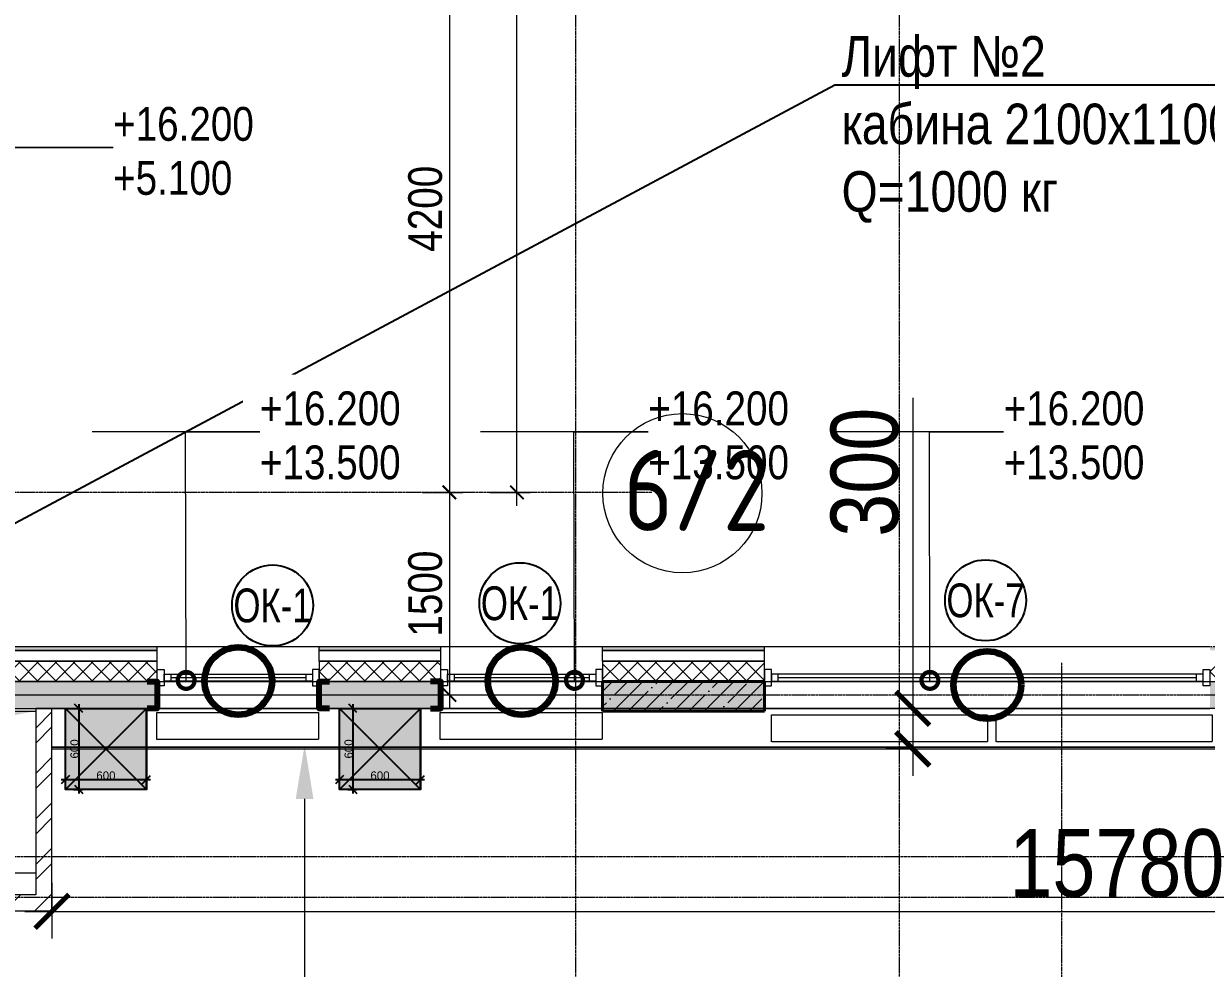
# Model space of a CAD drawing. Header units: millimetres. Extents: x -231292 to 573618, y -153144 to 564035.
# Drawn here: x 117139 to 125902, y 377677 to 384673 of the extents above; entities that cross this region are included whole.
import ezdxf
from ezdxf import colors
from ezdxf.entities.mleader import LeaderData, LeaderLine
from ezdxf.enums import TextEntityAlignment as Align
from ezdxf.math import Vec2, Vec3

# ---------------------------------------------------------------- set-up
doc = ezdxf.new("R2010")
doc.units = ezdxf.units.MM
for name, pattern in [('CENTER2', [28.575, 19.05, -3.175, 3.175, -3.175]), ('DASHED', [19.05, 12.7, -6.35]), ('HIDDEN2', [4.7625, 3.175, -1.5875])]:
    doc.linetypes.add(name, pattern=pattern)
doc.layers.get('0').update_dxf_attribs({"color": 250})
doc.layers.get('Defpoints').update_dxf_attribs({"color": 250})
doc.layers.add('_Оборудование СС', color=250, linetype='Continuous')
for name, color, linetype, lineweight in [('A-Wall_Материал_Газоблок_Контур', 250, 'Continuous', 0), ('АИ_Текст', 250, 'Continuous', 13), ('АР_Колонны', 250, 'Continuous', 35), ('АР_Окна', 250, 'Continuous', 5), ('АР_Окна марка', 250, 'Continuous', 9), ('АР_Отопительные приборы', 250, 'HIDDEN2', 0), ('АР_Размеры обшивки', 250, 'Continuous', 5), ('АР_Стены ЖБ', 250, 'Continuous', 35), ('АР_Стены кирпич', 250, 'Continuous', 20), ('АР_Стены ПЕНОблок', 250, 'Continuous', 20), ('АР_Тонкая', 250, 'Continuous', 5), ('АР_Утеплитель', 250, 'Continuous', 0), ('АР_Штриховка', 250, 'Continuous', 0), ('Зашивка радиаторов тип 1 (фанера и МДФ)', 250, 'Continuous', 0), ('КМ_Фахверки', 250, 'Continuous', 80), ('Марка окна', 250, 'Continuous', 0), ('ОВ_Шахты', 250, 'Continuous', 5), ('Размеры зашивки ГКЛ', 250, 'Continuous', 0), ('РД_Воронки с кровли', 250, 'Continuous', 18), ('РД_Оси_100', 250, 'Continuous', 0), ('РД_Оси_размер', 250, 'Continuous', 0)]:
    doc.layers.add(name, color=color, linetype=linetype, lineweight=lineweight)
doc.layers.add('АР_Делит', color=250, linetype='Continuous', lineweight=0, plot=False)
doc.layers.add('ОВ_КЛАПАНЫ', color=250, linetype='Continuous', lineweight=13, plot=False)
doc.styles.add('Arial0', font='arial.ttf')
doc.styles.add('Arial_09', font='ARIALN.TTF', dxfattribs={"width": 0.9})
doc.styles.add('Isocpeur3', font='isocpeur.ttf')
doc.styles.add('ISOCPEUR_I_4', font='isocpeui.ttf', dxfattribs={"width": 0.9, "height": 350})
doc.styles.add('style1', font='ARIALN.TTF')
doc.styles.add('ккк', font='isocpeur.ttf', dxfattribs={"width": 0.85, "oblique": 15})
doc.dimstyles.new('Dim100_ареал', dxfattribs={"dimscale": 100, "dimtxt": 2.5, "dimasz": 1, "dimexe": 1, "dimexo": 1, "dimgap": 0.5, "dimtad": 1, "dimzin": 12, "dimdsep": 46, "dimtxsty": 'style1', "dimblk": 'ARCHTICK', "dimcen": 1, "dimdle": 1, "dimclrd": 256, "dimclre": 256, "dimaunit": 1, "dimadec": 0, "dimazin": 3, "dimtfac": 1, "dimtmove": 1, "dimatfit": 3, "dimldrblk": 'OPEN30', "dimfxl": 2, "dimfxlon": 1, "dimtolj": 1, "dimtzin": 0, "dimlwd": 9, "dimlwe": 9, "dimarcsym": 0})
doc.dimstyles.new('Dim200_ареал', dxfattribs={"dimscale": 100, "dimtxt": 5, "dimasz": 2.5, "dimexe": 2, "dimexo": 2, "dimgap": 1, "dimtad": 1, "dimzin": 12, "dimdsep": 46, "dimtxsty": 'style1', "dimblk": 'ARCHTICK', "dimcen": 3, "dimdle": 2, "dimclrd": 256, "dimclre": 256, "dimaunit": 1, "dimadec": 0, "dimazin": 3, "dimtfac": 1, "dimtmove": 1, "dimatfit": 3, "dimldrblk": 'OPEN30', "dimfxl": 5, "dimfxlon": 1, "dimtolj": 1, "dimtzin": 0, "dimlwd": 9, "dimlwe": 9, "dimarcsym": 0})
doc.dimstyles.new('ISOCPEUR_2_0_Черный_1', dxfattribs={"dimscale": 304.8, "dimtxt": 199.196235, "dimasz": 0.328084, "dimexe": 0.164042, "dimexo": 0.328084, "dimgap": 0, "dimtad": 1, "dimdec": 0, "dimrnd": 5, "dimzin": 0, "dimdsep": 46, "dimtxsty": 'ISOCPEUR_I_4', "dimblk1": 'OBLIQUE', "dimblk2": 'OBLIQUE', "dimsah": 1, "dimcen": 0.09, "dimdle": 0.328084, "dimazin": 0, "dimtfac": 1, "dimtdec": 4, "dimtix": 1, "dimtmove": 0, "dimatfit": 3, "dimfxl": 1, "dimtvp": 1, "dimtolj": 1, "dimtzin": 0, "dimarcsym": 2})

# ---------------------------------------------------------------- blocks, each defined once
blk = doc.blocks.new('_DotSmall')
at = {"color": 0, "linetype": 'ByBlock', "const_width": 0.5}
blk.add_lwpolyline([(-0.0625, 0, 1), (0.0625, 0, 1)], format="xyb", close=True, dxfattribs=at)
blk = doc.blocks.new('Ф_пеноблок 200')
at = {"layer": 'КМ_Фахверки'}
blk.add_lwpolyline([(0, -75), (0, 0), (200, 0), (200, -75)], dxfattribs=at)
blk = doc.blocks.new('A-iden')
at = {"linetype": 'Continuous', "lineweight": 5}
blk.add_circle((-0.729, -4.063), 5.894, dxfattribs=at)
at = {"color": 0, "linetype": 'Continuous', "lineweight": 20, "style": 'ккк', "width": 0.85}
blk.add_attdef('ID', text='', height=6, dxfattribs=at).set_placement((0.314, -3.853), align=Align.MIDDLE_CENTER)
blk = doc.blocks.new('_ArchTick')
at = {"color": 0, "linetype": 'ByBlock', "const_width": 0.15}
blk.add_lwpolyline([(-0.5, -0.5), (0.5, 0.5)], dxfattribs=at)
blk = doc.blocks.new('*D391')
at = {"layer": 'Defpoints', "color": 0, "transparency": 16777216}
for p in [(68364, 68320), (70364, 68320), (68364, 15000)]:
    blk.add_point(p, dxfattribs=at)
at = {"layer": 'РД_Оси_размер', "lineweight": 9, "transparency": 16777216}
for p, q in [((70364, 14900), (70364, 68420)), ((70164, 68320), (70464, 68320)), ((70164, 15000), (70464, 15000))]:
    blk.add_line(p, q, dxfattribs=at)
at = {"layer": 'РД_Оси_размер', "lineweight": 9, "transparency": 16777216, "xscale": 100, "yscale": 100, "zscale": 100}
for p, rotation in [((70364, 68320), 90), ((70364, 15000), 270)]:
    blk.add_blockref('_ArchTick', p, dxfattribs=dict(at, rotation=rotation))
at = {"layer": 'РД_Оси_размер', "color": 0, "transparency": 16777216, "insert": (70186.4, 41660), "char_height": 250, "attachment_point": 5, "rotation": 90, "style": 'style1'}
blk.add_mtext('\\A1;53320', dxfattribs=at)
blk = doc.blocks.new('_Open30')
at = {"color": 0, "linetype": 'ByBlock', "lineweight": -2}
for p, q in [((-1, 0.268), (0, 0)), ((0, 0), (-1, -0.268)), ((0, 0), (-1, 0))]:
    blk.add_line(p, q, dxfattribs=at)
blk = doc.blocks.new('*D36')
at = {"layer": 'Defpoints', "color": 0, "transparency": 16777216}
for p in [(68364, 19200), (68364, 15000), (69864, 15000)]:
    blk.add_point(p, dxfattribs=at)
at = {"layer": 'РД_Оси_размер', "color": 0, "lineweight": 5, "transparency": 16777216}
for p, q in [((69864, 19300), (69864, 14900)), ((69664, 19200), (69964, 19200)), ((69664, 15000), (69964, 15000))]:
    blk.add_line(p, q, dxfattribs=at)
at = {"layer": 'РД_Оси_размер', "color": 0, "lineweight": 5, "transparency": 16777216, "xscale": 100, "yscale": 100, "zscale": 100}
for p, rotation in [((69864, 19200), 90), ((69864, 15000), 270)]:
    blk.add_blockref('_ArchTick', p, dxfattribs=dict(at, rotation=rotation))
at = {"layer": 'РД_Оси_размер', "color": 0, "transparency": 16777216, "insert": (69686.4, 17100), "char_height": 250, "attachment_point": 5, "rotation": 90, "style": 'style1'}
blk.add_mtext('\\A1;4200', dxfattribs=at)
blk = doc.blocks.new('*D23')
at = {"layer": 'Defpoints', "color": 0, "transparency": 16777216}
for p in [(68364, 15000), (68364, 13500), (69864, 13500)]:
    blk.add_point(p, dxfattribs=at)
at = {"layer": 'РД_Оси_размер', "color": 0, "lineweight": 5, "transparency": 16777216}
for p, q in [((69864, 15100), (69864, 13400)), ((69664, 15000), (69964, 15000)), ((69664, 13500), (69964, 13500))]:
    blk.add_line(p, q, dxfattribs=at)
at = {"layer": 'РД_Оси_размер', "color": 0, "lineweight": 5, "transparency": 16777216, "xscale": 100, "yscale": 100, "zscale": 100}
for p, rotation in [((69864, 15000), 90), ((69864, 13500), 270)]:
    blk.add_blockref('_ArchTick', p, dxfattribs=dict(at, rotation=rotation))
at = {"layer": 'РД_Оси_размер', "color": 0, "transparency": 16777216, "insert": (69686.4, 14250), "char_height": 250, "attachment_point": 5, "rotation": 90, "style": 'style1'}
blk.add_mtext('\\A1;1500', dxfattribs=at)
blk = doc.blocks.new('otv')
at = {"linetype": 'Continuous'}
blk.add_lwpolyline([(0, -1), (0, 0), (1, 0), (1, -1)], close=True, dxfattribs=at)
blk.add_solid([(0, -1), (0, 0), (0.1346, -0.1366), (1, 0)], dxfattribs=at)
blk = doc.blocks.new('*U832')
at = {"ltscale": 100, "true_color": 0xffffff}
h = blk.add_hatch(color=7, dxfattribs=at)
h.paths.add_polyline_path([(-300, 300), (-300, -300), (0, 0)])
h.paths.add_polyline_path([(0, 0), (300, 300), (-300, 300)])
h.paths.add_polyline_path([(300, 300), (0, 0), (300, -300)])
h.paths.add_polyline_path([(300, -300), (0, 0), (-300, -300)])
at = {"ltscale": 100}
blk.add_lwpolyline([(-300, 300), (300, 300), (300, -300), (-300, -300), (-300, 300), (300, -300), (300, 300), (-300, -300)], dxfattribs=at)
blk = doc.blocks.new('_Oblique')
at = {"color": 0, "linetype": 'ByBlock', "lineweight": -2}
blk.add_line((-0.5, -0.5), (0.5, 0.5), dxfattribs=at)
blk = doc.blocks.new('*D834')
at = {"layer": '_Оборудование СС', "color": 0, "lineweight": -2, "transparency": 16777216}
for p, q in [((-230983.8, 47460.6), (-230983.8, 47358.7)), ((-230953.3, 47389.2), (-231614.3, 47389.2)), ((-231583.8, 47359.7), (-231583.8, 47358.7))]:
    blk.add_line(p, q, dxfattribs=at)
at = {"layer": 'Defpoints', "color": 0, "transparency": 16777216}
for p in [(-230983.8, 47521.5), (-231583.8, 47420.6), (-231583.8, 47389.2)]:
    blk.add_point(p, dxfattribs=at)
at = {"layer": '_Оборудование СС', "color": 0, "lineweight": -2, "transparency": 16777216, "xscale": 60.96000000000001, "yscale": 60.96000000000001, "zscale": 60.96000000000001, "rotation": 180}
blk.add_blockref('_Oblique', (-231583.8, 47389.2), dxfattribs=at)
at = {"layer": '_Оборудование СС', "color": 0, "lineweight": -2, "transparency": 16777216, "xscale": 60.96000000000001, "yscale": 60.96000000000001, "zscale": 60.96000000000001}
blk.add_blockref('_Oblique', (-230983.8, 47389.2), dxfattribs=at)
at = {"layer": '_Оборудование СС', "color": 0, "transparency": 16777216, "insert": (-231283.8, 47420.3), "char_height": 60.96, "attachment_point": 5, "style": 'Arial0'}
blk.add_mtext('\\A1;600', dxfattribs=at)
blk = doc.blocks.new('*D835')
at = {"layer": '_Оборудование СС', "color": 0, "lineweight": -2, "transparency": 16777216}
for p, q in [((-231484.8, 47948.3), (-231484.8, 47287.4)), ((-231479.7, 47917.8), (-231454.4, 47917.8)), ((-231522.8, 47317.8), (-231454.4, 47317.8))]:
    blk.add_line(p, q, dxfattribs=at)
at = {"layer": 'Defpoints', "color": 0, "transparency": 16777216}
for p in [(-231540.7, 47917.8), (-231583.8, 47317.8), (-231484.8, 47317.8)]:
    blk.add_point(p, dxfattribs=at)
at = {"layer": '_Оборудование СС', "color": 0, "lineweight": -2, "transparency": 16777216, "xscale": 60.96000000000001, "yscale": 60.96000000000001, "zscale": 60.96000000000001}
for p, rotation in [((-231484.8, 47917.8), 90), ((-231484.8, 47317.8), 270)]:
    blk.add_blockref('_Oblique', p, dxfattribs=dict(at, rotation=rotation))
at = {"layer": '_Оборудование СС', "color": 0, "transparency": 16777216, "insert": (-231516, 47617.8), "char_height": 60.96, "attachment_point": 5, "rotation": 90, "style": 'Arial0'}
blk.add_mtext('\\A1;600', dxfattribs=at)
blk = doc.blocks.new('Bottom_L_1200')
at = {"layer": 'АР_Отопительные приборы'}
blk.add_lwpolyline([(600, -100), (-600, -100), (-600, 100), (600, 100)], close=True, dxfattribs=at)
blk = doc.blocks.new('Bottom_L_1600')
at = {"layer": 'АР_Отопительные приборы'}
blk.add_lwpolyline([(800, -100), (-800, -100), (-800, 100), (800, 100)], close=True, dxfattribs=at)
blk = doc.blocks.new('*D1021')
at = {"layer": 'Defpoints', "color": 0, "transparency": 16777216}
for p in [(117348.3, 378510.8), (133128.8, 378510.8), (133128.8, 378098.8)]:
    blk.add_point(p, dxfattribs=at)
at = {"layer": 'АР_Размеры обшивки', "lineweight": 9, "transparency": 16777216}
for p, q in [((117348.3, 378310.8), (117348.3, 377898.8)), ((133128.8, 378310.8), (133128.8, 377898.8)), ((117148.3, 378098.8), (133328.8, 378098.8))]:
    blk.add_line(p, q, dxfattribs=at)
at = {"layer": 'АР_Размеры обшивки', "lineweight": 9, "transparency": 16777216, "xscale": 250, "yscale": 250, "zscale": 250, "rotation": 180}
blk.add_blockref('_ArchTick', (117348.3, 378098.8), dxfattribs=at)
at = {"layer": 'АР_Размеры обшивки', "lineweight": 9, "transparency": 16777216, "xscale": 250, "yscale": 250, "zscale": 250}
blk.add_blockref('_ArchTick', (133128.8, 378098.8), dxfattribs=at)
at = {"layer": 'АР_Размеры обшивки', "color": 0, "transparency": 16777216, "insert": (125238.5, 378454), "char_height": 500, "attachment_point": 5, "style": 'style1'}
blk.add_mtext('\\A1;15780', dxfattribs=at)
blk = doc.blocks.new('*D1022')
at = {"layer": 'Defpoints', "color": 0, "transparency": 16777216}
for p in [(123940.8, 379601.8), (123726.8, 379301.8), (123940.8, 379301.8)]:
    blk.add_point(p, dxfattribs=at)
at = {"layer": 'АР_Размеры обшивки', "lineweight": 9, "transparency": 16777216}
for p, q in [((123726.8, 381902.8), (123726.8, 379601.8)), ((123726.8, 379801.8), (123726.8, 379101.8)), ((123740.8, 379601.8), (123526.8, 379601.8)), ((123740.8, 379301.8), (123526.8, 379301.8))]:
    blk.add_line(p, q, dxfattribs=at)
at = {"layer": 'АР_Размеры обшивки', "lineweight": 9, "transparency": 16777216, "xscale": 250, "yscale": 250, "zscale": 250}
for p, rotation in [((123726.8, 379601.8), 90), ((123726.8, 379301.8), 270)]:
    blk.add_blockref('_ArchTick', p, dxfattribs=dict(at, rotation=rotation))
at = {"layer": 'АР_Размеры обшивки', "color": 0, "transparency": 16777216, "insert": (123371.5, 381350.7), "char_height": 500, "attachment_point": 5, "rotation": 90, "style": 'style1'}
blk.add_mtext('\\A1;300', dxfattribs=at)
blk = doc.blocks.new('МОК-Наименование')
at = {"layer": 'Defpoints'}
blk.add_circle((0, 0), 3, dxfattribs=at)
at = {"color": 0, "linetype": 'ByBlock', "lineweight": -2, "style": 'Isocpeur3', "width": 0.8, "flags": 4}
blk.add_attdef('АР-ОКНО:НАИМЕНОВАНИЕ', text='', height=2.5, dxfattribs=at).set_placement((0, 0), align=Align.MIDDLE)
blk = doc.blocks.new('СОШ_2200_АР_ОСИ_М100_28.05.24')
at = {"layer": 'АР_Делит', "color": 5, "linetype": 'DASHED'}
blk.add_lwpolyline([(114955, 135155), (114955, -355), (93595.036, -355), (93595.036, 13855), (94145, 13855), (94145, 68320), (66055, 68320), (66055, 13857.73), (83455, 13857.73), (83455, -355), (45245, -355), (45245, 13145), (44695, 13145), (44695, 26755), (45245, 26755), (45245, 68320), (20455, 68320), (20455, 26755), (27955, 26755), (27955, 13145), (-355, 13145), (-355, 100855), (37145, 100855), (37145, 129155)], dxfattribs=at)
at = {"layer": 'РД_Оси_100', "linetype": 'CENTER2'}
for p, q in [((73200, -6155), (73200, 139938.679)), ((70800, -6155), (70800, 90900)), ((71363.995, 15000), (33000, 15000)), ((33000, 13500), (85055, 13500)), ((65700, 13500), (71364.045, 13500))]:
    blk.add_line(p, q, dxfattribs=at)
for points in [[(74400, 13738.107), (74400, -6155)], [(85055, 12300), (33500, 12300), (33000, 12450)], [(85055, 12000), (33500, 12000), (33000, 11850)]]:
    blk.add_lwpolyline(points, dxfattribs=at)
at = {"layer": 'РД_Оси_100', "color": 0, "xscale": 100, "yscale": 100, "zscale": 100}
blk.add_blockref('A-iden', (71663.995, 15400), dxfattribs=at).add_auto_attribs({'ID': '6/2'})
at = {"layer": 'РД_Оси_размер'}
for base, p1, p2, picture, middle in [((70363.995, 68320), (68363.995, 15000), (68363.995, 68320), '*D391', (70186.352, 41660)), ((69863.995, 15000), (68363.995, 19200), (68363.995, 15000), '*D36', (69686.352, 17100)), ((69863.995, 13500), (68363.995, 15000), (68363.995, 13500), '*D23', (69686.352, 14250))]:
    dim = blk.add_linear_dim(base=base, p1=p1, p2=p2, angle=90, dimstyle='Dim100_ареал', dxfattribs=at)
    dim.commit()
    dim.dimension.update_dxf_attribs({"geometry": picture, "text_midpoint": middle})
blk = doc.blocks.new('0589ш')
at = {"layer": '_Оборудование СС', "color": 5}
blk.add_blockref('*U832', (-231283.8, 47617.8), dxfattribs=at)
dim = blk.add_linear_dim(base=(-231484.8, 47317.8), p1=(-231540.7, 47917.8), p2=(-231583.8, 47317.8), angle=90, dimstyle='ISOCPEUR_2_0_Черный_1', override={"dimtxt": 0.2, "dimasz": 0.2, "dimexe": 0.1, "dimexo": 0.2, "dimpost": '<>', "dimtxsty": 'Arial0', "dimdle": 0.1, "dimfxl": 6000}, dxfattribs=at)
dim.commit()
dim.dimension.update_dxf_attribs({"geometry": '*D835', "text_midpoint": (-231516, 47617.8)})
dim = blk.add_linear_dim(base=(-231583.8, 47389.2), p1=(-230983.8, 47521.5), p2=(-231583.8, 47420.6), dimstyle='ISOCPEUR_2_0_Черный_1', override={"dimtxt": 0.2, "dimasz": 0.2, "dimexe": 0.1, "dimexo": 0.2, "dimpost": '<>', "dimtxsty": 'Arial0', "dimdle": 0.1, "dimfxl": 6000}, dxfattribs=at)
dim.commit()
dim.dimension.update_dxf_attribs({"geometry": '*D834', "text_midpoint": (-231283.8, 47420.3)})

msp = doc.modelspace()

# ---------------------------------------------------------------- hatches: boundary and pattern name
at = {"layer": 'АР_Штриховка', "linetype": 'Continuous', "lineweight": 0}
h = msp.add_hatch(dxfattribs=at)
h.set_pattern_fill('ANSI32', color=256, scale=25, angle=-360, style=0)
h.set_pattern_definition([(45, (50428.77, 366201.75), (-168.3798, 168.3798), []), (45, (50541.02, 366201.75), (-168.3798, 168.3798), [])])
h.paths.add_polyline_path([(117348.352, 379601.753), (117228.352, 379601.753), (117228.352, 378221.753), (117348.352, 378101.753)], flags=0)
h = msp.add_hatch(dxfattribs=at)
h.set_pattern_fill('ANSI32', color=256, scale=25, style=0)
h.set_pattern_definition([(45, (50428.77, 366201.75), (-168.3798, 168.3798), []), (45, (50541.02, 366201.75), (-168.3798, 168.3798), [])])
h.paths.add_polyline_path([(117348.352, 378101.753), (117228.352, 378221.753), (116228.766, 378221.753), (116228.766, 378101.753)], flags=0)

# ---------------------------------------------------------------- linework, layer by layer
at = {"layer": 'A-Wall_Материал_Газоблок_Контур', "linetype": 'Continuous', "lineweight": 0}
for p, q in [((118128.768, 379601.753), (119328.768, 379601.753)), ((120228.768, 379601.753), (121428.768, 379601.753)), ((122628.768, 379601.753), (125928.768, 379601.753))]:
    msp.add_line(p, q, dxfattribs=at)
at = {"layer": 'АР_Колонны', "linetype": 'HIDDEN2', "lineweight": 25}
msp.add_line((122628.768, 379581.753), (121428.768, 379581.753), dxfattribs=at)
at = {"layer": 'АР_Колонны', "linetype": 'Continuous', "lineweight": 35}
msp.add_line((121428.768, 379581.753), (122628.768, 379581.753), dxfattribs=at)
at = {"layer": 'АР_Окна', "linetype": 'Continuous', "lineweight": 5}
for p, q in [((120328.768, 379854.253), (120328.768, 379804.253)), ((125828.768, 379804.253), (125828.768, 379854.253)), ((119328.768, 379601.753), (118128.768, 379601.753)), ((121428.768, 379601.753), (120228.768, 379601.753)), ((125928.768, 379601.753), (122628.768, 379601.753))]:
    msp.add_line(p, q, dxfattribs=at)
for points in [[(120278.768, 379769.253), (120228.768, 379769.253), (120228.768, 379889.253), (120278.768, 379889.253)], [(125878.768, 379889.253), (125928.768, 379889.253), (125928.768, 379769.253), (125878.768, 379769.253)]]:
    msp.add_lwpolyline(points, close=True, dxfattribs=at)
at = {"layer": 'АР_Стены ЖБ', "linetype": 'Continuous', "lineweight": 40}
msp.add_line((122628.768, 379581.753), (121428.768, 379581.753), dxfattribs=at)
at = {"layer": 'АР_Стены кирпич', "linetype": 'Continuous', "lineweight": 20}
for p, q in [((117348.352, 379601.753), (117228.352, 379601.753)), ((117228.352, 379601.753), (117228.352, 378221.753)), ((117348.352, 378101.753), (117348.352, 379601.753)), ((117228.352, 378221.753), (116228.766, 378221.753)), ((116228.766, 378101.753), (117348.352, 378101.753))]:
    msp.add_line(p, q, dxfattribs=at)
at = {"layer": 'АР_Стены ПЕНОблок', "linetype": 'Continuous', "lineweight": 20}
for p, q in [((120228.768, 379601.753), (120228.768, 379801.753)), ((116228.768, 379601.753), (118128.768, 379601.753)), ((119328.768, 379601.753), (120228.768, 379601.753)), ((121428.768, 379601.753), (122628.768, 379601.753))]:
    msp.add_line(p, q, dxfattribs=at)
at = {"layer": 'АР_Тонкая', "linetype": 'Continuous', "lineweight": 5}
msp.add_line((120228.768, 379951.753), (120228.768, 380056.753), dxfattribs=at)
at = {"layer": 'АР_Утеплитель', "linetype": 'Continuous', "lineweight": 0}
msp.add_line((120228.768, 379801.753), (120228.768, 379951.753), dxfattribs=at)
at = {"layer": 'Зашивка радиаторов тип 1 (фанера и МДФ)', "linetype": 'Continuous', "lineweight": 0}
for p, q in [((133128.768, 379601.753), (117348.299, 379601.753)), ((117348.299, 379301.753), (117348.299, 379601.753)), ((117348.299, 379314.253), (133128.768, 379314.253)), ((133128.768, 379314.253), (117348.299, 379314.253)), ((117348.299, 379301.753), (133128.768, 379301.753))]:
    msp.add_line(p, q, dxfattribs=at)

# ---------------------------------------------------------------- block references
at = {"layer": '_Оборудование СС'}
for p in [(349031.678, 331683.922), (351062.595, 331683.922)]:
    msp.add_blockref('0589ш', p, dxfattribs=at)
at = {"layer": 'АР_Отопительные приборы', "rotation": 180}
for name, p in [('Bottom_L_1200', (118724.452, 379471.753)), ('Bottom_L_1200', (120824.452, 379471.753)), ('Bottom_L_1600', (123480.214, 379454.653)), ('Bottom_L_1600', (125145.447, 379454.653))]:
    msp.add_blockref(name, p, dxfattribs=at)
at = {"layer": 'ОВ_Шахты', "xscale": 1000, "yscale": 1200, "zscale": 1400}
msp.add_blockref('otv', (116228.768, 379581.753), dxfattribs=at)

# ---------------------------------------------------------------- dimensions: what is measured, and where the dimension line sits
at = {"layer": 'АР_Размеры обшивки'}
dim = msp.add_linear_dim(base=(133128.768, 378098.752), p1=(117348.299, 378510.752), p2=(133128.768, 378510.752), dimstyle='Dim200_ареал', override={"dimdec": 0}, dxfattribs=at)
dim.commit()
dim.dimension.update_dxf_attribs({"geometry": '*D1021', "text_midpoint": (125238.533, 378454.039)})

# ---------------------------------------------------------------- leaders
at = {"layer": 'АИ_Текст', "lineweight": 5}
ml = msp.add_multileader_mtext('Standard', dxfattribs=at)
ml.set_content('Лифт №2\\Pкабина 2100х1100х2200h\\PQ=1000 кг', color=256, style='style1')
ml.set_leader_properties(color=256)
ml.build(insert=Vec2(0, 0))
ml.multileader.update_dxf_attribs({"has_dogleg": 0, "text_left_attachment_type": 6, "text_right_attachment_type": 6, "arrow_head_size": 300, "scale": 100})
ctx = ml.context
ctx.base_point, ctx.scale, ctx.char_height, ctx.arrow_head_size, ctx.landing_gap_size, ctx.plane_origin, ctx.plane_x_axis, ctx.plane_y_axis = Vec3(123149.008, 384220.314), 100, 300, 300, 50, Vec3(120870.954, 381713.965), Vec3(1, 0.00000001), Vec3(-0.00000001, 1)
ctx.left_attachment, ctx.right_attachment = 6, 6
notes = []
notes.append((ctx, [(1, (1, 1, 0), (122349.008, 384220.314), (1, 0.00000001), 800, [(0, [(115799.407, 380294.306)], 0, [])])]))
ctx.mtext.insert, ctx.mtext.text_direction, ctx.mtext.rotation, ctx.mtext.flow_direction = Vec3(123199.008, 384580.314), Vec3(1, 0.00000001), 0.00000001, 5
at = {"layer": 'Размеры зашивки ГКЛ'}
ml = msp.add_multileader_mtext('Standard', dxfattribs=at)
ml.set_content('\\pxsm1;Тип 1 ', color=(0, 0, 138), style='style1')
ml.set_leader_properties(color=256, linetype='ByLayer', lineweight=9)
ml.build(insert=Vec2(0, 0))
ml.multileader.update_dxf_attribs({"has_dogleg": 0, "text_left_attachment_type": 6, "text_right_attachment_type": 6, "text_bottom_attachment_type": 10, "dogleg_length": 25, "arrow_head_size": 400})
ctx = ml.context
ctx.base_point, ctx.char_height, ctx.arrow_head_size, ctx.landing_gap_size, ctx.plane_origin = Vec3(119217.202, 376570.707), 400, 400, 50, Vec3(112358.014, 370334.666)
ctx.left_attachment, ctx.right_attachment, ctx.top_attachment = 6, 6, 10
notes.append((ctx, [(0, (1, 1, 0), (119192.202, 376570.707), (1, 0), 25, [(1, [(119220.62, 379331.145)], 0, [])])]))
ctx.mtext.insert, ctx.mtext.width, ctx.mtext.defined_height, ctx.mtext.line_spacing_factor, ctx.mtext.flow_direction = Vec3(119267.202, 377050.707), 1668.44707, 600, 0.3, 5
at = {"layer": 'РД_Воронки с кровли', "lineweight": 70}
ml = msp.add_multileader_mtext('Standard', dxfattribs=at)
ml.set_content('ВК_Под потолком 4 этажа уйдет в с.у. соседний. ниже опускать не надо.', color=256, style='style1')
ml.set_leader_properties(color=256)
ml.build(insert=Vec2(0, 0))
ml.multileader.update_dxf_attribs({"has_dogleg": 0, "text_left_attachment_type": 6, "text_right_attachment_type": 6, "arrow_head_size": 500, "scale": 100})
ctx = ml.context
ctx.base_point, ctx.scale, ctx.char_height, ctx.arrow_head_size, ctx.landing_gap_size, ctx.plane_origin, ctx.plane_x_axis, ctx.plane_y_axis = Vec3(89976.721, 372153.495), 100, 300, 500, 50, Vec3(64943.192, 362296.395), Vec3(1, 0.00000001), Vec3(-0.00000001, 1)
ctx.left_attachment, ctx.right_attachment = 6, 6
notes.append((ctx, [(0, (1, 1, 0), (94475.649, 372153.495), (-1, -0.00000001), 8, [(1, [(102928.768, 377981.754)], 0, [])])]))
ctx.mtext.insert, ctx.mtext.text_direction, ctx.mtext.rotation, ctx.mtext.width, ctx.mtext.defined_height, ctx.mtext.flow_direction = Vec3(90028.768, 372541.694), Vec3(1, 0.00000001), 0.00000001, 4538.94863, 395.157, 5
for ctx, leaders in notes:
    for number, flags, end, landing, length, lines in leaders:
        leader = LeaderData()
        leader.index, (leader.has_last_leader_line, leader.has_dogleg_vector, leader.attachment_direction) = number, flags
        leader.last_leader_point, leader.dogleg_vector, leader.dogleg_length = Vec3(end), Vec3(landing), length
        for number, points, colour, breaks in lines:
            line = LeaderLine()
            line.index, line.vertices, line.color, line.breaks = number, Vec3.list(points), colors.encode_raw_color(colour), breaks
            leader.lines.append(line)
        ctx.leaders.append(leader)

# ---------------------------------------------------------------- next in the draw order: leaders
at = {"layer": 'Марка окна', "lineweight": 0, "ltscale": 20}
ml = msp.add_multileader_mtext('Standard', dxfattribs=at)
ml.set_content('+16.200\\P+5.100', color=256, style='style1')
ml.set_leader_properties(color=256, linetype='ByLayer', lineweight=-1)
ml.set_arrow_properties(name='DOTSMALL')
ml.build(insert=Vec2(0, 0))
ml.multileader.update_dxf_attribs({"text_left_attachment_type": 6, "text_right_attachment_type": 6, "dogleg_length": 200, "arrow_head_size": 250})
ctx = ml.context
ctx.base_point, ctx.char_height, ctx.arrow_head_size, ctx.landing_gap_size, ctx.plane_origin = Vec3(117801.023, 383755.491), 250, 250, 0, Vec3(118195.999, 383070.964)
ctx.left_attachment, ctx.right_attachment = 6, 6
notes = []
notes.append((ctx, [(1, (1, 1, 0), (116739.418, 383755.491), (1, 0), 1061.605, [(0, [(116141.303, 383752.821)], 0, [])])]))
ctx.mtext.insert, ctx.mtext.line_spacing_factor, ctx.mtext.flow_direction = Vec3(117801.023, 384055.491), 0.96, 5
ctx.mtext.has_bg_fill, ctx.mtext.bg_color, ctx.mtext.bg_scale_factor, ctx.mtext.bg_transparency, ctx.mtext.use_window_bg_color = 1, -1027028792, 1.5, 0, 1
ml = msp.add_multileader_mtext('Standard', dxfattribs=at)
ml.set_content('+16.200\\P+13.500', color=256, style='style1')
ml.set_leader_properties(color=256, linetype='ByLayer', lineweight=-1)
ml.set_arrow_properties(name='DOTSMALL')
ml.build(insert=Vec2(0, 0))
ml.multileader.update_dxf_attribs({"text_left_attachment_type": 6, "text_right_attachment_type": 6, "dogleg_length": 200, "arrow_head_size": 250})
ctx = ml.context
ctx.base_point, ctx.char_height, ctx.arrow_head_size, ctx.landing_gap_size, ctx.plane_origin = Vec3(118888.995, 381649.033), 250, 250, 0, Vec3(116662.637, 380195.402)
ctx.left_attachment, ctx.right_attachment = 6, 6
notes.append((ctx, [(1, (1, 1, 0), (118338.951, 381649.033), (1, 0), 550.044, [(0, [(118342.737, 379809.22)], 0, [])])]))
ctx.mtext.insert, ctx.mtext.line_spacing_factor, ctx.mtext.flow_direction = Vec3(118888.995, 381949.033), 0.96, 5
ctx.mtext.has_bg_fill, ctx.mtext.bg_color, ctx.mtext.bg_scale_factor, ctx.mtext.bg_transparency, ctx.mtext.use_window_bg_color = 1, -1027028792, 1.5, 0, 1
ml = msp.add_multileader_mtext('Standard', dxfattribs=at)
ml.set_content('+16.200\\P+13.500', color=256, style='style1')
ml.set_leader_properties(color=256, linetype='ByLayer', lineweight=-1)
ml.set_arrow_properties(name='DOTSMALL')
ml.build(insert=Vec2(0, 0))
ml.multileader.update_dxf_attribs({"text_left_attachment_type": 6, "text_right_attachment_type": 6, "dogleg_length": 200, "arrow_head_size": 250})
ctx = ml.context
ctx.base_point, ctx.char_height, ctx.arrow_head_size, ctx.landing_gap_size, ctx.plane_origin = Vec3(121766.194, 381649.033), 250, 250, 0, Vec3(119539.836, 380195.402)
ctx.left_attachment, ctx.right_attachment = 6, 6
notes.append((ctx, [(1, (1, 1, 0), (121216.15, 381649.033), (1, 0), 550.044, [(0, [(121219.936, 379809.22)], 0, [])])]))
ctx.mtext.insert, ctx.mtext.line_spacing_factor, ctx.mtext.flow_direction = Vec3(121766.194, 381949.033), 0.96, 5
ctx.mtext.has_bg_fill, ctx.mtext.bg_color, ctx.mtext.bg_scale_factor, ctx.mtext.bg_transparency, ctx.mtext.use_window_bg_color = 1, -1027028792, 1.5, 0, 1
ml = msp.add_multileader_mtext('Standard', dxfattribs=at)
ml.set_content('+16.200\\P+13.500', color=256, style='style1')
ml.set_leader_properties(color=256, linetype='ByLayer', lineweight=-1)
ml.set_arrow_properties(name='DOTSMALL')
ml.build(insert=Vec2(0, 0))
ml.multileader.update_dxf_attribs({"text_left_attachment_type": 6, "text_right_attachment_type": 6, "dogleg_length": 200, "arrow_head_size": 250})
ctx = ml.context
ctx.base_point, ctx.char_height, ctx.arrow_head_size, ctx.landing_gap_size, ctx.plane_origin = Vec3(124399.751, 381649.033), 250, 250, 0, Vec3(122173.393, 380195.402)
ctx.left_attachment, ctx.right_attachment = 6, 6
notes.append((ctx, [(1, (1, 1, 0), (123849.707, 381649.033), (1, 0), 550.044, [(0, [(123853.493, 379809.22)], 0, [])])]))
ctx.mtext.insert, ctx.mtext.line_spacing_factor, ctx.mtext.flow_direction = Vec3(124399.751, 381949.033), 0.96, 5
ctx.mtext.has_bg_fill, ctx.mtext.bg_color, ctx.mtext.bg_scale_factor, ctx.mtext.bg_transparency, ctx.mtext.use_window_bg_color = 1, -1027028792, 1.5, 0, 1
for ctx, leaders in notes:
    for number, flags, end, landing, length, lines in leaders:
        leader = LeaderData()
        leader.index, (leader.has_last_leader_line, leader.has_dogleg_vector, leader.attachment_direction) = number, flags
        leader.last_leader_point, leader.dogleg_vector, leader.dogleg_length = Vec3(end), Vec3(landing), length
        for number, points, colour, breaks in lines:
            line = LeaderLine()
            line.index, line.vertices, line.color, line.breaks = number, Vec3.list(points), colors.encode_raw_color(colour), breaks
            leader.lines.append(line)
        ctx.leaders.append(leader)

# ---------------------------------------------------------------- next in the draw order: hatches: boundary and pattern name
at = {"layer": 'АР_Штриховка', "linetype": 'Continuous', "lineweight": 0}
h = msp.add_hatch(dxfattribs=at)
h.set_pattern_fill('_U', color=256, style=0, pattern_type=0)
h.set_pattern_definition([(0, (50428.7677, 366201.7525), (4e-16, 1), [])])
h.paths.add_polyline_path([(116483.768, 380056.753), (116458.768, 380031.753), (118128.768, 380031.753), (118128.768, 380056.753)], flags=0)
h.paths.add_polyline_path([(119328.768, 380056.753), (119328.768, 380031.753), (120228.768, 380031.753), (120228.768, 380056.753)], flags=0)
h.paths.add_polyline_path([(121428.768, 380056.753), (121428.768, 380031.753), (122628.768, 380031.753), (122628.768, 380056.753)], flags=0)
h.paths.add_polyline_path([(125928.768, 380056.753), (125928.768, 380031.753), (126828.768, 380031.753), (126828.768, 380056.753)], flags=0)
h.paths.add_polyline_path([(128028.768, 380056.753), (128028.768, 380031.753), (128928.77, 380031.753), (128928.77, 380056.753)], flags=0)
h.paths.add_polyline_path([(130128.77, 380056.753), (130128.77, 380031.753), (131528.768, 380031.753), (131528.768, 380056.753)], flags=0)
h.paths.add_polyline_path([(132728.768, 380056.753), (132728.768, 380031.753), (133128.768, 380031.753), (133128.768, 380056.753)], flags=0)
h = msp.add_hatch(dxfattribs=at)
h.set_pattern_fill('ANSI37', color=256, scale=30, style=0)
h.set_pattern_definition([(45, (50428.77, 366201.75), (-67.35192, 67.35192), []), (135, (50428.77, 366201.75), (-67.35192, -67.35192), [])])
h.paths.add_polyline_path([(116378.768, 379951.753), (116228.768, 379801.753), (118128.768, 379801.753), (118128.768, 379951.753)], flags=0)
h.paths.add_polyline_path([(119328.768, 379951.753), (119328.768, 379801.753), (120228.768, 379801.753), (120228.768, 379951.753)], flags=0)
h.paths.add_polyline_path([(121428.768, 379951.753), (121428.768, 379801.753), (122628.768, 379801.753), (122628.768, 379951.753)], flags=0)
h.paths.add_polyline_path([(125928.768, 379951.753), (125928.768, 379801.753), (126828.768, 379801.753), (126828.768, 379951.753)], flags=0)
h.paths.add_polyline_path([(128028.768, 379951.753), (128028.768, 379801.753), (128928.77, 379801.753), (128928.77, 379951.753)], flags=0)
h.paths.add_polyline_path([(130128.77, 379951.753), (130128.77, 379801.753), (131528.768, 379801.753), (131528.768, 379951.753)], flags=0)
h.paths.add_polyline_path([(132728.768, 379951.753), (132728.768, 379801.753), (133128.768, 379801.753), (133128.768, 379951.753)], flags=0)
h = msp.add_hatch(dxfattribs=at)
h.set_pattern_fill('AR-CONC', color=256, style=0)
h.set_pattern_definition([(50, (50428.77, 366201.75), (182.18467, -15.93909), [19.05, -209.55]), (355, (50428.77, 366201.75), (-35.24342, 191.05685), [15.24, -167.6406]), (100.45144, (50443.95, 366200.42), (146.94125, 175.11775), [16.19, -178.09024]), (46.1842, (50428.77, 366252.55), (271.07904, -42.0423), [28.575, -314.325]), (96.63556, (50451.36, 366249.05), (237.4041, 247.4261), [24.285, -267.1356]), (351.18415, (50428.77, 366252.55), (237.4041, 247.4261), [22.86, -251.4597]), (21, (50454.17, 366239.85), (151.6144, -102.2652), [19.05, -209.55]), (326, (50454.17, 366239.85), (61.80203, 184.18797), [15.24, -167.64]), (71.45144, (50466.8, 366231.33), (213.41642, 81.92277), [16.19, -178.08994]), (37.5, (50428.77, 366201.75), (3.088603, 84.55504), [0, -165.608, 0, -170.18, 0, -168.275]), (7.5, (50428.77, 366201.75), (66.81966, 100.18057), [0, -97.028, 0, -161.798, 0, -64.135]), (327.5, (50372.126, 366201.75), (135.590595, -5.728744), [0, -63.5, 0, -198.12, 0, -262.89]), (317.5, (50346.73, 366201.75), (148.12918, 25.42649), [0, -82.55, 0, -131.572, 0, -186.69])])
h.paths.add_polyline_path([(116228.768, 379801.753), (116228.768, 379601.753), (118128.768, 379601.753), (118128.768, 379801.753)], flags=0)
h.paths.add_polyline_path([(119328.768, 379801.753), (119328.768, 379601.753), (120228.768, 379601.753), (120228.768, 379801.753)], flags=0)
h.paths.add_polyline_path([(121428.768, 379801.753), (121428.768, 379601.753), (122628.768, 379601.753), (122628.768, 379801.753)], flags=0)
h.paths.add_polyline_path([(125928.768, 379801.753), (125928.768, 379601.753), (126828.768, 379601.753), (126828.768, 379801.753)], flags=0)
h.paths.add_polyline_path([(128028.768, 379801.753), (128028.768, 379601.753), (128928.77, 379601.753), (128928.77, 379801.753)], flags=0)
h.paths.add_polyline_path([(130128.77, 379801.753), (130128.77, 379601.753), (131528.768, 379601.753), (131528.768, 379801.753)], flags=0)
h.paths.add_polyline_path([(132728.768, 379801.753), (132728.768, 379601.753), (133128.768, 379601.753), (133128.768, 379801.753)], flags=0)
at = {"layer": 'АР_Штриховка', "linetype": 'Continuous', "lineweight": 5}
h = msp.add_hatch(dxfattribs=at)
h.set_pattern_fill('ANSI35', color=256, scale=25, angle=-360, style=0)
h.set_pattern_definition([(45, (50428.77, 366201.75), (-112.2532, 112.2532), []), (45, (50541.02, 366201.75), (-112.2532, 112.2532), [198.4375, -39.6875, 0, -39.6875])])
h.paths.add_polyline_path([(122628.768, 379581.753), (121428.768, 379581.753), (121428.768, 379801.753), (122628.768, 379801.753)], flags=0)

# ---------------------------------------------------------------- next in the draw order: linework, layer by layer
at = {"layer": 'A-Wall_Материал_Газоблок_Контур', "linetype": 'Continuous', "lineweight": 0}
for p, q in [((119328.768, 380056.753), (118128.768, 380056.753)), ((121428.768, 380056.753), (120228.768, 380056.753)), ((125928.768, 380056.753), (122628.768, 380056.753))]:
    msp.add_line(p, q, dxfattribs=at)
at = {"layer": 'АР_Колонны', "linetype": 'HIDDEN2', "lineweight": 25}
for p, q in [((121428.768, 379801.753), (122628.768, 379801.753)), ((121428.768, 379581.753), (121428.768, 379801.753)), ((122628.768, 379801.753), (122628.768, 379581.753))]:
    msp.add_line(p, q, dxfattribs=at)
at = {"layer": 'АР_Колонны', "linetype": 'Continuous', "lineweight": 35}
for p, q in [((121428.768, 379801.753), (121428.768, 379581.753)), ((122628.768, 379801.753), (121428.768, 379801.753)), ((122628.768, 379581.753), (122628.768, 379801.753))]:
    msp.add_line(p, q, dxfattribs=at)
at = {"layer": 'АР_Окна', "linetype": 'Continuous', "lineweight": 5}
for p, q in [((119328.768, 380056.753), (118128.768, 380056.753)), ((121428.768, 380056.753), (120228.768, 380056.753)), ((125928.768, 380056.753), (122628.768, 380056.753)), ((118228.768, 379854.253), (118228.768, 379804.253)), ((119228.768, 379829.253), (118228.768, 379829.253)), ((119228.768, 379854.253), (119228.768, 379804.253)), ((121328.768, 379829.253), (120328.768, 379829.253)), ((121328.768, 379854.253), (121328.768, 379804.253)), ((122728.768, 379804.253), (122728.768, 379854.253)), ((125828.768, 379829.253), (122728.768, 379829.253))]:
    msp.add_line(p, q, dxfattribs=at)
for points in [[(118178.768, 379769.253), (118128.768, 379769.253), (118128.768, 379889.253), (118178.768, 379889.253)], [(119278.768, 379854.253), (119278.768, 379804.253), (118178.768, 379804.253), (118178.768, 379854.253)], [(119278.768, 379769.253), (119328.768, 379769.253), (119328.768, 379889.253), (119278.768, 379889.253)], [(121378.768, 379854.253), (121378.768, 379804.253), (120278.768, 379804.253), (120278.768, 379854.253)], [(121378.768, 379769.253), (121428.768, 379769.253), (121428.768, 379889.253), (121378.768, 379889.253)], [(122678.768, 379889.253), (122628.768, 379889.253), (122628.768, 379769.253), (122678.768, 379769.253)], [(125878.768, 379804.253), (125878.768, 379854.253), (122678.768, 379854.253), (122678.768, 379804.253)]]:
    msp.add_lwpolyline(points, close=True, dxfattribs=at)
at = {"layer": 'АР_Стены ЖБ', "linetype": 'Continuous', "lineweight": 40}
for p, q in [((121428.768, 379581.753), (121428.768, 379801.753)), ((121428.768, 379801.753), (122628.768, 379801.753)), ((122628.768, 379801.753), (122628.768, 379581.753))]:
    msp.add_line(p, q, dxfattribs=at)
at = {"layer": 'АР_Стены ПЕНОблок', "linetype": 'Continuous', "lineweight": 20}
for p, q in [((118128.768, 379801.753), (116228.768, 379801.753)), ((118128.768, 379601.753), (118128.768, 379801.753)), ((119328.768, 379801.753), (119328.768, 379601.753)), ((120228.768, 379801.753), (119328.768, 379801.753)), ((121428.768, 379801.753), (121428.768, 379601.753)), ((122628.768, 379801.753), (121428.768, 379801.753)), ((122628.768, 379601.753), (122628.768, 379801.753))]:
    msp.add_line(p, q, dxfattribs=at)
at = {"layer": 'АР_Тонкая', "linetype": 'Continuous', "lineweight": 5}
for p, q in [((118128.768, 380031.753), (116458.768, 380031.753)), ((116458.768, 380031.753), (118128.768, 380031.753)), ((118128.768, 380056.753), (116483.768, 380056.753)), ((118128.768, 379951.753), (118128.768, 380056.753)), ((119328.768, 379951.753), (119328.768, 380056.753)), ((120228.768, 380056.753), (119328.768, 380056.753)), ((120228.768, 380031.753), (119328.768, 380031.753)), ((119328.768, 380031.753), (120228.768, 380031.753)), ((121428.768, 379951.753), (121428.768, 380056.753)), ((122628.768, 380056.753), (121428.768, 380056.753)), ((122628.768, 380031.753), (121428.768, 380031.753)), ((121428.768, 380031.753), (122628.768, 380031.753)), ((122628.768, 379951.753), (122628.768, 380056.753)), ((116378.768, 379951.753), (118128.768, 379951.753)), ((119328.768, 379951.753), (120228.768, 379951.753)), ((121428.768, 379951.753), (122628.768, 379951.753))]:
    msp.add_line(p, q, dxfattribs=at)
at = {"layer": 'АР_Утеплитель', "linetype": 'Continuous', "lineweight": 0}
for p, q in [((118128.768, 379951.753), (116378.768, 379951.753)), ((118128.768, 379801.753), (118128.768, 379951.753)), ((119328.768, 379951.753), (119328.768, 379801.753)), ((120228.768, 379951.753), (119328.768, 379951.753)), ((121428.768, 379951.753), (121428.768, 379801.753)), ((122628.768, 379951.753), (121428.768, 379951.753)), ((122628.768, 379801.753), (122628.768, 379951.753)), ((116228.768, 379801.753), (118128.768, 379801.753)), ((119328.768, 379801.753), (120228.768, 379801.753)), ((121428.768, 379801.753), (122628.768, 379801.753))]:
    msp.add_line(p, q, dxfattribs=at)
at = {"layer": 'КМ_Фахверки', "lineweight": 5}
msp.add_lwpolyline([(144828.768, 434776.753), (116228.768, 434776.752), (116228.768, 379801.753), (144828.768, 379801.753), (144828.768, 434776.753)], dxfattribs=at)
at = {"layer": 'ОВ_КЛАПАНЫ', "lineweight": 90}
for centre in [(118728.768, 379804.253), (120828.768, 379804.253), (124278.768, 379775.397)]:
    msp.add_circle(centre, 250, dxfattribs=at)

# ---------------------------------------------------------------- next in the draw order: block references
at = {"layer": 'АР_Окна марка', "linetype": 'Continuous', "lineweight": 9}
ref = msp.add_blockref('МОК-Наименование', (120815.795, 380380.345), dxfattribs=dict(at, xscale=100, yscale=100, zscale=100))
ref.add_attrib('АР-ОКНО:НАИМЕНОВАНИЕ', 'ОК-1', dxfattribs={"layer": '0', "color": 0, "linetype": 'ByBlock', "lineweight": -2, "height": 250, "style": 'Arial_09', "width": 0.9}).set_placement((120815.795, 380380.345), align=Align.MIDDLE)
ref = msp.add_blockref('МОК-Наименование', (124265.795, 380402.033), dxfattribs=dict(at, xscale=100, yscale=100, zscale=100))
ref.add_attrib('АР-ОКНО:НАИМЕНОВАНИЕ', 'ОК-7', dxfattribs={"layer": '0', "color": 0, "linetype": 'ByBlock', "lineweight": -2, "height": 250, "style": 'Arial_09', "width": 0.9}).set_placement((124265.795, 380402.033), align=Align.MIDDLE)
ref = msp.add_blockref('МОК-Наименование', (118982.795, 380364.345), dxfattribs=dict(at, xscale=100, yscale=100, zscale=100))
ref.add_attrib('АР-ОКНО:НАИМЕНОВАНИЕ', 'ОК-1', dxfattribs={"layer": '0', "color": 0, "linetype": 'ByBlock', "lineweight": -2, "height": 250, "style": 'Arial_09', "width": 0.9}).set_placement((118982.795, 380364.345), align=Align.MIDDLE)
at = {"layer": 'КМ_Фахверки'}
for p, rotation in [((118128.768, 379801.752), 270), ((119328.766, 379601.753), 90.00000000000001)]:
    msp.add_blockref('Ф_пеноблок 200', p, dxfattribs=dict(at, rotation=rotation))
at = {"layer": 'КМ_Фахверки', "xscale": -1, "rotation": 270}
msp.add_blockref('Ф_пеноблок 200', (120228.769, 379601.753), dxfattribs=at)
at = {"layer": 'РД_Оси_100'}
msp.add_blockref('СОШ_2200_АР_ОСИ_М100_28.05.24', (50428.768, 366201.753), dxfattribs=at)

# ---------------------------------------------------------------- next in the draw order: dimensions: what is measured, and where the dimension line sits
at = {"layer": 'АР_Размеры обшивки'}
dim = msp.add_linear_dim(base=(123726.768, 379301.752), p1=(123940.768, 379601.752), p2=(123940.768, 379301.752), angle=90, dimstyle='Dim200_ареал', override={"dimdec": 0}, dxfattribs=at)
dim.commit()
dim.dimension.update_dxf_attribs({"geometry": '*D1022', "text_midpoint": (123246.481, 381350.7), "dimtype": 160})

doc.saveas('drawing.dxf')
